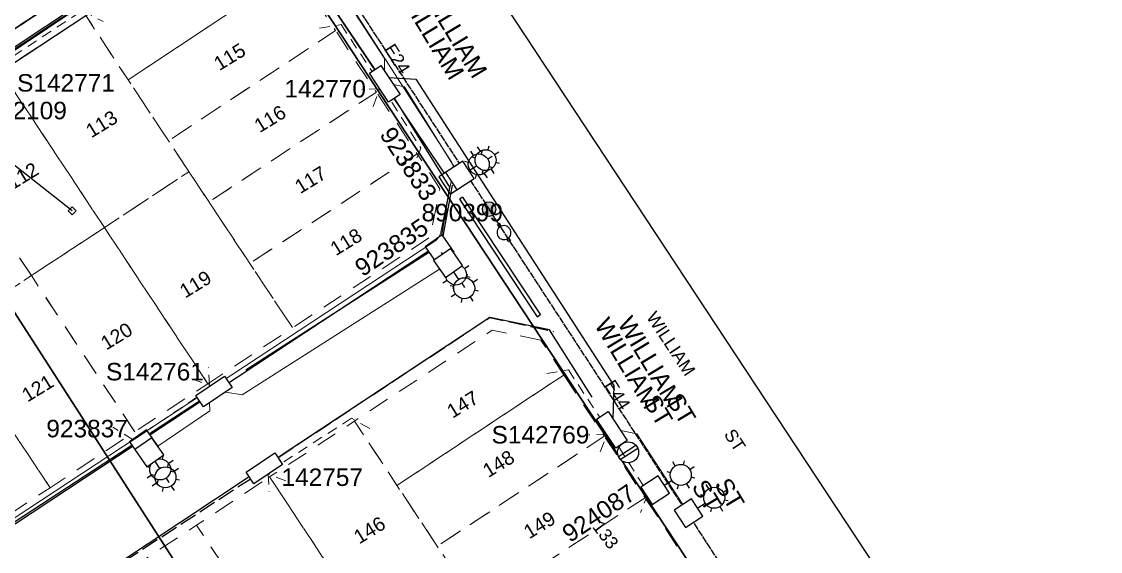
# Model space of a CAD drawing. Header units: metres. Extents: x 301970 to 303550, y 6271876 to 6273079.
# Drawn here: x 302472.1 to 302626.3, y 6272736.1 to 6272811.8 of the extents above; entities that cross this region are included whole.
import ezdxf
from ezdxf.enums import TextEntityAlignment as Align

# ---------------------------------------------------------------- set-up
doc = ezdxf.new("R2010")
doc.units = ezdxf.units.M
for name, pattern in [('Cable Exist OH', [1, 1, 0]), ('Dash', [5, 3, -2]), ('IE Trench LV', [6.5, 5, -1.5]), ('IECLdasha', [5, 3, -2])]:
    doc.linetypes.add(name, pattern=pattern)
for name, color, linetype in [('_User SL New', 7, 'Continuous'), ('_User_SL_SPonly', 7, 'Continuous'), ('Duct_SP_NEW', 7, 'Continuous'), ('Equip_LV_NEW', 7, 'Continuous'), ('Equip_SP_LV_EXT', 7, 'Continuous'), ('Mains_HV_EXT', 7, 'Continuous'), ('Mains_HV_NEW_U72', 7, 'Continuous'), ('Mains_LV_EXT', 7, 'Continuous'), ('Mains_LV_NEW_R6', 7, 'Continuous'), ('Mains_LV_NEW_T84', 7, 'Continuous'), ('Mains_SL_EXT', 7, 'Continuous'), ('Notes_HV_MISC', 7, 'Continuous'), ('Notes_LV_MISC', 7, 'Continuous'), ('Services_SP_EXT', 7, 'Continuous'), ('SupportsOH_SP_TR_HV_LV_SL_EXT', 7, 'Continuous'), ('SupportsUG_SP_LV_NEW', 7, 'Continuous'), ('Trench_SP_NEW', 7, 'Continuous')]:
    doc.layers.add(name, color=color, linetype=linetype)
doc.layers.add('Cadastre Developer_SP_NEW', color=7, linetype='Continuous', lineweight=5)
doc.layers.add('Cadastre Land Parcels_SP_EXT', color=7, linetype='Continuous', lineweight=5, transparency=0.7)
doc.layers.add('Cadastre Roads_SP_EXT', color=7, linetype='Continuous', lineweight=5, transparency=0.7)
doc.layers.add('Features_HIDE', color=1, linetype='Continuous', plot=False)
doc.styles.add('POLE_LABEL', font='arial.ttf')
doc.styles.add('RoadName', font='arial.ttf', dxfattribs={"height": 2.5})
doc.styles.add('SL_LABEL', font='arial.ttf')
doc.styles.get("Standard").update_dxf_attribs({"font": 'arial.ttf'})
doc.linetypes.add('Cable New UG', pattern='A,7,-0.25,["x",Standard,S=2,R=0,X=0.2,Y=-0.8],-2.1', length=9.35)
doc.linetypes.add('IE Trench HV', pattern='A,7,-0.2,["/",Standard,S=3,R=0,X=0.6,Y=-1.4],-2.5', length=9.7)
doc.linetypes.add('IECLROUO1', pattern='A,7,-0.7,[133,ltypeshp.shx,S=0.5,R=0,X=-0.3,Y=-0.1],-1.2', length=8.9)

# ---------------------------------------------------------------- blocks, each defined once
blk = doc.blocks.new('LV_OH_LINKS_OPEN_EXT')
for p, q in [((-0.17, 4.97), (-0.17, 5.46)), ((0.17, 4.97), (0.17, 5.46)), ((-0.17, 3), (-0.17, 2.5)), ((0.17, 3), (0.17, 2.5))]:
    blk.add_line(p, q)
blk.add_lwpolyline([(0, 2.99, 1), (0, 4.98, 1)], format="xyb", close=True)
at = {"flags": 9}
for tag, p in [('ACTUAL_STATUS', (0, 0)), ('CONSTRUCTED_VOLTAGE', (0, -0.2)), ('OPERATING_VOLTAGE', (0, -0.6)), ('ORIENTATION', (0, -0.8)), ('OWNED_BY', (0, -1)), ('STATE', (0, -1.2)), ('SWITCH_TYPE', (0, -1.4)), ('NO_PHASES', (0, -0.4)), ('USAGE', (0, -1.6)), ('LEGEND', (0, -1.8)), ('NOTES', (0, -2))]:
    blk.add_attdef(tag, text='', height=0.2, dxfattribs=at).set_placement(p, align=Align.MIDDLE_LEFT)
at = {"flags": 1}
blk.add_attdef('Z', (0, 0), '', height=0.2, dxfattribs=at)
blk = doc.blocks.new('CCP_EXT')
at = {"flags": 9}
for tag, p in [('LIFE_SUPPORT', (0, -1.6)), ('STATE', (0, -1.8)), ('NOTES', (0, -2))]:
    blk.add_attdef(tag, text='', height=0.2, dxfattribs=at).set_placement(p, align=Align.MIDDLE_LEFT)
blk.add_wipeout([(0, 0.57), (0.57, 0), (0, -0.57), (-0.57, 0)])
blk.add_lwpolyline([(-0.57, 0), (0, 0.57), (0.57, 0), (0, -0.57), (-0.57, 0)])
at = {"flags": 1}
blk.add_attdef('Z', (0, 0), '', height=0.2, dxfattribs=at)
at = {"flags": 9}
for tag, p in [('CCP_TYPE', (0, 0)), ('CONSTRUCTED_VOLTAGE', (0, -0.2)), ('OPERATING_VOLTAGE', (0, -0.6)), ('ORIENTATION', (0, -0.8)), ('OWNED_BY', (0, -1)), ('NO_PHASES', (0, -0.4)), ('USAGE', (0, -1.2)), ('LEGEND', (0, -1.4))]:
    blk.add_attdef(tag, text='', height=0.2, dxfattribs=at).set_placement(p, align=Align.MIDDLE_LEFT)
blk = doc.blocks.new('POLE_EXT')
blk.add_hatch(color=256).paths.add_polyline_path([(-1, 0, 1), (1, 0, 1)])
blk.add_lwpolyline([(-1, 0, 1), (1, 0, 1)], format="xyb", close=True)
for tag, height, flags, p in [('pNumber', 2.5, 8, (-17.84, 2.07)), ('OWNED_BY', 0.2, 9, (1.35, -0.4)), ('SPECIAL_USE', 0.2, 9, (1.35, -0.8)), ('STATE', 0.2, 9, (1.35, -1)), ('cLV', 0.2, 9, (1.35, -1.4)), ('hDepth', 0.2, 9, (1.35, -1.6)), ('PARENT', 0.2, 9, (1.35, -0.6)), ('USAGE', 0.2, 9, (1.35, -1.2)), ('hDia', 0.2, 9, (1.35, -1.8)), ('cHV', 0.2, 9, (1.35, -2)), ('LBRACKET', 0.2, 9, (1.35, -2.2)), ('LExisting', 0.2, 9, (1.35, -2.4)), ('LANTNUMBER', 0.2, 9, (1.35, -2.6)), ('LOther', 0.2, 9, (1.35, -2.8)), ('LRemove', 0.2, 9, (1.35, -3)), ('cLinedev', 0.2, 9, (1.35, -3.4)), ('pExisting', 0.2, 9, (1.35, -3.8)), ('pFooting', 0.2, 9, (1.35, -4.4)), ('pNew', 0.2, 9, (1.35, -4.6)), ('LEGEND', 0.2, 9, (1.35, -3.2)), ('LOCATION', 0.2, 9, (1.35, -3.6)), ('PFNUMBER', 0.2, 9, (1.35, -4)), ('NEWPFNUMBER', 0.2, 9, (1.35, -4.2)), ('pRelocate', 0.2, 9, (1.35, -5)), ('pRemove', 0.2, 9, (1.35, -5.2)), ('pReplace', 0.2, 9, (1.35, -5.4)), ('pStay', 0.2, 9, (1.35, -5.6)), ('pType', 0.2, 9, (1.35, -5.8)), ('cspan', 0.2, 9, (1.35, -6)), ('STREETNAME', 0.2, 9, (1.35, -6.2)), ('SUBURB', 0.2, 9, (1.35, -6.4)), ('OPERATED_BY', 0.2, 9, (1.36, -7.01)), ('NOTES', 0.2, 9, (1.35, -6.6)), ('MAINTAINED_BY', 0.2, 9, (1.36, -6.81))]:
    blk.add_attdef(tag, text='', height=height, dxfattribs=dict(flags=flags)).set_placement(p, align=Align.MIDDLE_LEFT)
at = {"style": 'POLE_LABEL'}
for tag, height, flags, p in [('ASSET_NUM', 2.5, 8, (2, 2)), ('STRUCTURE_PLANT_NUMBER', 0.2, 9, (1.35, 0.03)), ('STREET_CODE', 0.2, 9, (1.35, -0.2))]:
    blk.add_attdef(tag, text='', height=height, dxfattribs=dict(at, flags=flags)).set_placement(p, align=Align.MIDDLE_LEFT)
at = {"flags": 1}
blk.add_attdef('Z', (1.35, -7.33), '', height=0.2, dxfattribs=at)
blk = doc.blocks.new('*U58')
for tag, flags, p in [('ACTUAL_STATUS', 9, (1.5, 0)), ('CONSTRUCTED_VOLTAGE', 9, (1.5, -0.2)), ('OPERATING_VOLTAGE', 9, (1.5, -0.6)), ('ORIENTATION', 9, (1.5, -0.8)), ('STATE', 9, (1.5, -1)), ('SWITCH_TYPE', 9, (1.5, -1.2)), ('NO_PHASES', 9, (1.5, -0.4)), ('USAGE', 9, (1.5, -1.4)), ('NOTES', 9, (1.5, -1.6)), ('OWNED_BY', 9, (1.5, -1.8)), ('OPERATED_BY', 9, (1.5, -2)), ('TYPE', 9, (1.5, -2.6)), ('Z', 1, (1.5, -2.8)), ('MAINTAINED_BY', 9, (1.5, -2.2)), ('NUMBER_OF_PHASES', 9, (1.5, -2.4))]:
    blk.add_attdef(tag, text='', height=0.2, dxfattribs=dict(flags=flags)).set_placement(p, align=Align.MIDDLE_LEFT)
blk.add_wipeout([(-2.19, -2.19), (-2.37, -2.2), (-2.56, -2.24), (-2.73, -2.3), (-2.9, -2.38), (-3.06, -2.49), (-3.2, -2.61), (-3.33, -2.75), (-3.44, -2.9), (-3.52, -3.07), (-3.59, -3.24), (-3.63, -3.42), (-3.65, -3.61), (-3.65, -3.8), (-3.63, -3.98), (-3.58, -4.17), (-3.5, -4.34), (-3.41, -4.5), (-3.3, -4.65), (-3.17, -4.79), (-3.02, -4.9), (-2.86, -5), (-2.69, -5.08), (-2.51, -5.13), (-2.33, -5.17), (-2.14, -5.18), (-1.95, -5.16), (-1.77, -5.12), (-1.59, -5.06), (-1.42, -4.98), (-1.27, -4.88), (-1.12, -4.76), (-1, -4.62), (-0.89, -4.46), (-0.8, -4.3), (-0.73, -4.12), (-0.69, -3.94), (-0.67, -3.75), (-0.67, -3.57), (-0.7, -3.38), (-0.75, -3.2), (-0.82, -3.03), (-0.91, -2.86), (-1.03, -2.71), (-1.16, -2.58), (-1.3, -2.46), (-1.46, -2.36), (-1.63, -2.29), (-1.81, -2.23), (-2, -2.2)])
for p, q in [((-3.37, -4.57), (-1.31, -2.45)), ((-3.01, -4.92), (-0.95, -2.79))]:
    blk.add_line(p, q)
blk.add_circle((-2.16, -3.68), 1.5)
blk = doc.blocks.new('*U133')
for p, q in [((0, 0), (-1.27, -1.91)), ((0, 0), (0, 0)), ((-2.5, -1.14), (-2.39, -1.69)), ((-3.35, -2.33), (-3.97, -1.91)), ((-0.07, -2.75), (-0.63, -2.86)), ((-4.12, -3.57), (-3.57, -3.46)), ((-2.93, -4.41), (-3.34, -5.03)), ((-0.22, -4.4), (-0.85, -3.99)), ((-1.69, -5.18), (-1.8, -4.63))]:
    blk.add_line(p, q)
blk.add_circle((-2.1, -3.16), 1.5)
at = {"style": 'SL_LABEL'}
for tag, height, flags, p in [('ASSET_NUM', 2.5, 8, (2, 2)), ('STREET_CODE', 0.2, 9, (0, -0.2))]:
    blk.add_attdef(tag, text='', height=height, dxfattribs=dict(at, flags=flags)).set_placement(p, align=Align.MIDDLE_LEFT)
for tag, p, flags in [('Z', (0, 0), 1), ('OPERATED_BY', (0, -9.61), 9)]:
    blk.add_attdef(tag, p, '', height=0.2, dxfattribs=dict(flags=flags))
for tag, height, flags, p in [('CONSTRUCTED_VOLTAGE', 0.2, 9, (0, -0.4)), ('CONTROL_TYPE', 0.2, 9, (0, -0.6)), ('OPERATING_VOLTAGE', 0.2, 9, (0, -1.4)), ('ORIENTATION', 0.2, 9, (0, -1.6)), ('LANTERN_PURPOSE', 0.2, 9, (0, -0.8)), ('LANTERN_TYPE', 0.2, 9, (0, -1)), ('NO_PHASES', 0.2, 9, (0, -1.2)), ('OWNED_BY', 0.2, 9, (0, -1.8)), ('STATE', 0.2, 9, (0, -2)), ('CEXIST', 0.2, 9, (0, -2.4)), ('CNEW', 0.2, 9, (0, -2.6)), ('CNUMBER', 0.2, 9, (0, -2.8)), ('CREMOVE', 0.2, 9, (0, -3)), ('USAGE', 0.2, 9, (0, -2.2)), ('LNUMBER', 2.5, 8, (1.2, -2.8)), ('CREPLACE', 0.2, 9, (0, -3.2)), ('LKINGHEIGHT', 0.2, 9, (0, -3.4)), ('LBRACKET', 0.2, 9, (0, -3.6)), ('LBRACKETVOCAB', 0.2, 9, (0, -3.8)), ('LCATEGORY', 0.2, 9, (0, -4)), ('LCHARGE1', 0.2, 9, (0, -4.2)), ('LCHARGE1PERCENT', 0.2, 9, (0, -4.4)), ('LCHARGE2', 0.2, 9, (0, -4.6)), ('LCHARGE2PERCENT', 0.2, 9, (0, -4.8)), ('LCHARGE3', 0.2, 9, (0, -5)), ('LCHARGE3PERCENT', 0.2, 9, (0, -5.2)), ('LEXIST', 0.2, 9, (0, -5.4)), ('LLAMP', 0.2, 9, (0, -5.6)), ('LLAMPVOCAB', 0.2, 9, (0, -5.8)), ('LMAST', 0.2, 9, (0, -6)), ('LMASTVOCAB', 0.2, 9, (0, -6.2)), ('LNEW', 0.2, 9, (0, -6.4)), ('LANTNUMBER', 0.2, 9, (0, -6.6)), ('LOUTREACH', 0.2, 9, (0, -7)), ('LOUTREACHVOCAB', 0.2, 9, (0, -7.2)), ('LRATECODE', 0.2, 9, (0, -7.4)), ('LREMOVE', 0.2, 9, (0, -7.6)), ('LREPLACE', 0.2, 9, (0, -7.8)), ('SUBURB', 0.2, 9, (0, -8.6)), ('STREETNAME', 0.2, 9, (0, -8.8)), ('LTYPE', 0.2, 9, (0, -8)), ('LTYPEVOCAB', 0.2, 9, (0, -8.2)), ('LEGEND', 0.2, 9, (0, -8.4)), ('LOCATION', 0.2, 9, (0, -9)), ('NOTES', 0.2, 9, (0, -9.2)), ('MAINTAINED_BY', 0.2, 9, (0, -9.86))]:
    blk.add_attdef(tag, text='', height=height, dxfattribs=dict(flags=flags)).set_placement(p, align=Align.MIDDLE_LEFT)
blk = doc.blocks.new('*U69')
blk.add_wipeout([(0.9, 3.56), (3.63, -0.57), (1.98, -1.66), (-0.75, 2.47)])
at = {"lineweight": -3}
blk.add_lwpolyline([(0.9, 3.56), (3.63, -0.57), (1.98, -1.66), (-0.75, 2.47)], close=True, dxfattribs=at)
for tag, height, flags, p in [('ASSET_NUM', 2.5, 8, (2, 4)), ('STREET_CODE', 0.2, 9, (1.5, 2)), ('OWNED_BY', 0.2, 9, (1.5, 1.8)), ('OPERATED_BY', 0.2, 9, (1.5, 1.6)), ('STATE', 0.2, 9, (1.5, 1.2)), ('SUPPORT_TYPE', 0.2, 9, (1.5, 1)), ('SUBURB', 0.2, 9, (1.5, 0.2)), ('STREETNAME', 0.2, 9, (1.5, 0)), ('MAINTAINED_BY', 0.2, 9, (1.5, 1.4)), ('USAGE', 0.2, 9, (1.5, 0.8)), ('LEGEND', 0.2, 9, (1.5, 0.6)), ('PARENT', 0.2, 9, (1.5, 0.4)), ('Z', 0.2, 1, (1.5, -0.6)), ('LOCATION', 0.2, 9, (1.5, -0.2)), ('NOTES', 0.2, 9, (1.5, -0.4))]:
    blk.add_attdef(tag, text='', height=height, dxfattribs=dict(flags=flags)).set_placement(p, align=Align.MIDDLE_LEFT)
blk = doc.blocks.new('COLUMN_NEW')
for tag, flags, p in [('Z', 1, (1.5, -2.8)), ('NOTES', 9, (1.5, -2.4)), ('LABEL_ALIGNMENT', 9, (1.5, -2.6))]:
    blk.add_attdef(tag, text='', height=0.2, dxfattribs=dict(flags=flags)).set_placement(p, align=Align.MIDDLE_LEFT)
blk.add_wipeout([(-1.485, -1.485), (1.485, -1.485), (1.485, 1.485), (-1.485, 1.485)])
at = {"lineweight": -3}
blk.add_lwpolyline([(-1.485, -1.485), (1.485, -1.485), (1.485, 1.485), (-1.485, 1.485)], close=True, dxfattribs=at)
for tag, height, flags, p in [('ASSET_NUM', 2.5, 8, (2, 2)), ('STREET_CODE', 0.2, 9, (1.5, 0)), ('OWNED_BY', 0.2, 9, (1.5, -0.4)), ('OPERATED_BY', 0.2, 9, (1.5, -0.6)), ('STATE', 0.2, 9, (1.5, -1)), ('COLUMN_TYPE', 0.2, 9, (1.5, -0.2)), ('USAGE', 0.2, 9, (1.5, -1.2)), ('MAINTAINED_BY', 0.2, 9, (1.5, -0.8)), ('LEGEND', 0.2, 9, (1.5, -1.4)), ('PARENT', 0.2, 9, (1.5, -1.6)), ('SUBURB', 0.2, 9, (1.5, -1.8)), ('STREETNAME', 0.2, 9, (1.5, -2)), ('LOCATION', 0.2, 9, (1.5, -2.2))]:
    blk.add_attdef(tag, text='', height=height, dxfattribs=dict(flags=flags)).set_placement(p, align=Align.MIDDLE_LEFT)
at = {"style": 'POLE_LABEL', "flags": 9}
blk.add_attdef('STRUCTURE_PLANT_NUMBER', text='', height=0.2, dxfattribs=at).set_placement((1.5, 0.242), align=Align.MIDDLE_LEFT)
blk = doc.blocks.new('*U68')
for tag, height, flags, p in [('ASSET_NUM', 2.5, 8, (2, 4)), ('STREET_CODE', 0.2, 9, (1.5, 2)), ('OWNED_BY', 0.2, 9, (1.5, 1.8)), ('OPERATED_BY', 0.2, 9, (1.5, 1.6))]:
    blk.add_attdef(tag, text='', height=height, dxfattribs=dict(flags=flags)).set_placement(p, align=Align.MIDDLE_LEFT)
blk.add_wipeout([(3.73, -1.12), (-0.39, -3.87), (-1.49, -2.22), (2.62, 0.53)])
at = {"lineweight": -3}
blk.add_lwpolyline([(3.73, -1.12), (-0.39, -3.87), (-1.49, -2.22), (2.62, 0.53)], close=True, dxfattribs=at)
for tag, flags, p in [('STATE', 9, (1.5, 1.2)), ('SUPPORT_TYPE', 9, (1.5, 1)), ('SUBURB', 9, (1.5, 0.2)), ('STREETNAME', 9, (1.5, 0)), ('MAINTAINED_BY', 9, (1.5, 1.4)), ('USAGE', 9, (1.5, 0.8)), ('LEGEND', 9, (1.5, 0.6)), ('PARENT', 9, (1.5, 0.4)), ('Z', 1, (1.5, -0.6)), ('LOCATION', 9, (1.5, -0.2)), ('NOTES', 9, (1.5, -0.4))]:
    blk.add_attdef(tag, text='', height=0.2, dxfattribs=dict(flags=flags)).set_placement(p, align=Align.MIDDLE_LEFT)

msp = doc.modelspace()

# ---------------------------------------------------------------- linework, layer by layer
at = {"layer": 'Cadastre Developer_SP_NEW', "linetype": 'IECLdasha', "flags": 128}
for points in [[(302507.94, 6272824.27), (302501, 6272825.69), (302481.3, 6272812.69), (302487.37, 6272803.49), (302511.24, 6272819.29), (302507.94, 6272824.27)], [(302511.22, 6272819.28), (302487.37, 6272803.49), (302493.11, 6272794.78), (302517.01, 6272810.53), (302511.22, 6272819.28)], [(302517.01, 6272810.53), (302493.11, 6272794.78), (302498.9, 6272786.04), (302522.83, 6272801.73), (302517.01, 6272810.53)], [(302461.42, 6272767.5), (302446.64, 6272789.83), (302458.76, 6272797.82), (302473.53, 6272775.49), (302461.42, 6272767.5)], [(302528.66, 6272792.92), (302504.74, 6272777.24), (302510.86, 6272768.03), (302530.49, 6272780.98), (302531.91, 6272787.9), (302528.66, 6272792.92)], [(302498.75, 6272760.04), (302483.97, 6272782.37), (302496.05, 6272790.34), (302510.86, 6272768.03), (302498.75, 6272760.04)], [(302488.31, 6272753.16), (302473.53, 6272775.49), (302483.97, 6272782.37), (302498.75, 6272760.04), (302488.31, 6272753.16)], [(302476.2, 6272745.17), (302461.42, 6272767.5), (302473.53, 6272775.49), (302488.31, 6272753.16), (302476.2, 6272745.17)], [(302465.76, 6272738.29), (302450.99, 6272760.62), (302461.42, 6272767.5), (302476.2, 6272745.17), (302465.76, 6272738.29)], [(302546.32, 6272766.27), (302539.39, 6272767.68), (302519.69, 6272754.69), (302525.77, 6272745.49), (302549.62, 6272761.28), (302546.32, 6272766.27)], [(302549.61, 6272761.28), (302525.77, 6272745.49), (302531.53, 6272736.8), (302555.4, 6272752.53), (302549.61, 6272761.28)], [(302522.35, 6272724.37), (302507.58, 6272746.7), (302519.69, 6272754.69), (302534.47, 6272732.36), (302522.35, 6272724.37)], [(302511.92, 6272717.49), (302497.14, 6272739.82), (302507.58, 6272746.7), (302522.35, 6272724.37), (302511.92, 6272717.49)], [(302499.81, 6272709.5), (302485.03, 6272731.83), (302497.14, 6272739.82), (302511.92, 6272717.49), (302499.81, 6272709.5)]]:
    msp.add_lwpolyline(points, dxfattribs=at)
at = {"layer": 'Cadastre Land Parcels_SP_EXT', "linetype": 'Continuous'}
msp.add_lwpolyline([(302634.52, 6272672.64), (302702.29, 6272717.13), (302681.73, 6272748.3), (302591.64, 6272884.88), (302524.04, 6272840.33), (302634.52, 6272672.64)], close=True, dxfattribs=at)
at = {"layer": 'Duct_SP_NEW'}
for p in [(302545.83, 6272769.59), (302546.26, 6272769.88)]:
    msp.add_line(p, (302546.05, 6272769.73), dxfattribs=at)
at = {"layer": 'Features_HIDE', "linetype": 'Continuous'}
for points in [[(302634.52, 6272672.64), (302524.04, 6272840.33), (302513.56, 6272833.74), (302505.52, 6272828.68), (302616.26, 6272660.46), (302650.04, 6272609.08), (302683.55, 6272558.16), (302716.95, 6272507.45), (302751.13, 6272455.51), (302784.25, 6272405.24), (302808.33, 6272368.74), (302818.03, 6272354.04), (302826.11, 6272359.19), (302836.58, 6272365.86), (302833.73, 6272370.19), (302812.26, 6272402.83), (302767.29, 6272471.09), (302723.48, 6272537.57), (302679.66, 6272604.11), (302634.52, 6272672.64)], [(302616.26, 6272660.46), (302505.52, 6272828.68), (302454.98, 6272795.31), (302563.91, 6272625.9), (302616.26, 6272660.46)], [(302563.91, 6272625.9), (302454.98, 6272795.31), (302404.23, 6272761.82), (302515.88, 6272594.14), (302563.91, 6272625.9)]]:
    msp.add_lwpolyline(points, close=True, dxfattribs=at)
at = {"layer": 'Features_HIDE', "linetype": 'Cable Exist OH'}
msp.add_lwpolyline([(302572.42, 6272733.66), (302538.93, 6272785.01)], dxfattribs=at)
at = {"layer": 'Mains_LV_EXT', "linetype": 'Cable Exist OH'}
for points in [[(302506.77, 6272834.31), (302446.3, 6272794.38)], [(302506.77, 6272834.31), (302538.93, 6272785.01)]]:
    msp.add_lwpolyline(points, dxfattribs=at)
at = {"layer": 'Mains_LV_NEW_R6', "linetype": 'IECLROUO1', "lineweight": 0, "ltscale": 0.5, "flags": 128}
msp.add_lwpolyline([(302511.92, 6272825.06), (302524, 6272806.52), (302523.99, 6272804.76)], dxfattribs=at)
at = {"layer": 'Mains_LV_NEW_T84', "linetype": 'Cable New UG', "ltscale": 0.5, "flags": 128}
for points in [[(302522.65, 6272804.99), (302507.24, 6272827.89), (302502.27, 6272828.62), (302470.54, 6272807.32)], [(302524.6, 6272803.84), (302528.47, 6272803.58), (302556.74, 6272759.77), (302556.64, 6272755.03)], [(302553.65, 6272758.11), (302547.58, 6272767.76), (302539.02, 6272769.51), (302508.79, 6272749.49)], [(302497.57, 6272757.53), (302468.61, 6272738.61)], [(302504.67, 6272746.74), (302475.79, 6272727.55)]]:
    msp.add_lwpolyline(points, dxfattribs=at)
at = {"layer": 'Trench_SP_NEW', "linetype": 'IE Trench HV', "ltscale": 0.5, "flags": 128}
msp.add_lwpolyline([(302533.7, 6272788.42), (302505.82, 6272830)], dxfattribs=at)
at = {"layer": 'Trench_SP_NEW', "color": 170, "linetype": 'Dash', "lineweight": 9, "ltscale": 0.5}
for points in [[(302458.57, 6272795.62), (302458.39, 6272798.43), (302468.83, 6272805.5), (302480.84, 6272813.41), (302483.8, 6272811.81)], [(302522.35, 6272799.69), (302523.32, 6272802.21), (302520.77, 6272802.09)], [(302496.46, 6272760.74), (302498.99, 6272759.81), (302498.84, 6272762.36)], [(302497.19, 6272758.09), (302488.08, 6272752.01), (302485.17, 6272753.82)], [(302521.89, 6272753.65), (302519.26, 6272755.09), (302507.31, 6272747.37)], [(302554.83, 6272750.31), (302555.81, 6272752.83), (302553.26, 6272752.72)], [(302509.9, 6272746.16), (302507.37, 6272747.11), (302507.51, 6272744.56)]]:
    msp.add_lwpolyline(points, dxfattribs=at)
at = {"layer": 'Trench_SP_NEW', "linetype": 'IE Trench LV', "ltscale": 0.5, "flags": 128}
for points in [[(302508.79, 6272749.49), (302539.02, 6272769.51), (302548.15, 6272767.51)], [(302475.83, 6272727.49), (302504.78, 6272746.41)]]:
    msp.add_lwpolyline(points, dxfattribs=at)

# ---------------------------------------------------------------- block references
at = {"layer": '_User SL New', "rotation": 155.4789977536359}
msp.add_blockref('*U133', (302567.88, 6272741.73), dxfattribs=at)
at = {"layer": '_User_SL_SPonly', "linetype": 'IE Trench HV', "rotation": 155.4789977536359}
msp.add_blockref('*U133', (302563.11, 6272744.99), dxfattribs=at)
at = {"layer": 'Equip_SP_LV_EXT', "rotation": 212.3485944690811}
msp.add_blockref('LV_OH_LINKS_OPEN_EXT', (302538.93, 6272785.01), dxfattribs=at)
at = {"layer": 'SupportsOH_SP_TR_HV_LV_SL_EXT'}
ref = msp.add_blockref('POLE_EXT', (302464.95, 6272796.35), dxfattribs=at)
ref.add_attrib('ASSET_NUM', '262109', dxfattribs={"layer": '0', "height": 2.5, "style": 'POLE_LABEL'}).set_placement((302466.95, 6272797.1), align=Align.BOTTOM_LEFT)
ref = msp.add_blockref('POLE_EXT', (302538.93, 6272785.01), dxfattribs=at)
ref.add_attrib('ASSET_NUM', '890399', dxfattribs={"layer": '0', "height": 2.5, "style": 'POLE_LABEL'}).set_placement((302540.93, 6272785.76), align=Align.TOP_RIGHT)

# ---------------------------------------------------------------- texts
at = {"layer": 'Cadastre Developer_SP_NEW'}
for s, p in [('115', (302502.38, 6272805.94)), ('116', (302508.15, 6272797.07)), ('113', (302484.09, 6272796.33)), ('112', (302472.81, 6272788.9)), ('117', (302513.94, 6272788.35)), ('118', (302519.02, 6272779.47)), ('119', (302497.5, 6272773.42)), ('120', (302486.22, 6272765.99)), ('121', (302474.95, 6272758.55)), ('147', (302535.69, 6272756.23)), ('148', (302540.81, 6272747.75)), ('149', (302546.66, 6272738.99)), ('146', (302522.37, 6272738.26))]:
    msp.add_text(s, height=2, rotation=31.4973, dxfattribs=at).set_placement(p, align=Align.CENTER)
at = {"layer": 'Cadastre Land Parcels_SP_EXT'}
msp.add_text('133', height=1.8, rotation=306.9585, dxfattribs=at).set_placement((302553.61, 6272739.56))
at = {"layer": 'Cadastre Roads_SP_EXT'}
msp.add_text('WILLIAM              ST', height=1.8, rotation=303.4911, dxfattribs=at).set_placement((302561.32, 6272769.58))
at = {"layer": 'Mains_LV_EXT'}
for s, p in [('E24', (302523.87, 6272807.9)), ('E44', (302555.33, 6272759.85))]:
    msp.add_text(s, height=1.8, rotation=302.3847, dxfattribs=at).set_placement(p)

# ---------------------------------------------------------------- next in the draw order: block references
at = {"layer": 'Services_SP_EXT'}
msp.add_blockref('CCP_EXT', (302479.34, 6272784.75), dxfattribs=at)

# ---------------------------------------------------------------- next in the draw order: linework, layer by layer
at = {"layer": 'Cadastre Developer_SP_NEW', "linetype": 'IECLdasha', "flags": 128}
for points in [[(302483.97, 6272782.37), (302469.19, 6272804.7), (302481.3, 6272812.69), (302496.05, 6272790.34), (302483.97, 6272782.37)], [(302473.53, 6272775.49), (302458.76, 6272797.82), (302469.19, 6272804.7), (302483.97, 6272782.37), (302473.53, 6272775.49)]]:
    msp.add_lwpolyline(points, dxfattribs=at)
at = {"layer": 'Cadastre Roads_SP_EXT', "linetype": 'Continuous'}
msp.add_lwpolyline([(302353.23, 6272728.13), (302404.23, 6272761.82), (302454.98, 6272795.31), (302505.52, 6272828.68), (302499.63, 6272837.97), (302494.41, 6272846.2), (302487.98, 6272841.93), (302481.66, 6272837.83), (302473.89, 6272832.74), (302466.58, 6272827.86), (302458.62, 6272822.58), (302451.39, 6272817.83), (302442.99, 6272812.3), (302436.16, 6272807.78), (302428.26, 6272802.53), (302420.83, 6272797.59), (302412.98, 6272792.36), (302405.45, 6272787.35), (302398.26, 6272782.61), (302390.42, 6272777.45)], dxfattribs=at)
at = {"layer": 'Mains_HV_EXT', "linetype": 'Cable Exist OH'}
msp.add_lwpolyline([(302266.57, 6272675.91), (302506.77, 6272834.31), (302555.1, 6272865.6), (302749.69, 6272993.92)], dxfattribs=at)
at = {"layer": 'Mains_SL_EXT', "linetype": 'Cable Exist OH'}
msp.add_lwpolyline([(302376.24, 6272748.14), (302446.3, 6272794.38), (302506.77, 6272834.31)], dxfattribs=at)
at = {"layer": 'Services_SP_EXT'}
msp.add_lwpolyline([(302479.34, 6272784.75), (302464.68, 6272796.27), (302447.38, 6272795.19)], dxfattribs=at)
at = {"layer": 'Trench_SP_NEW', "linetype": 'IE Trench HV', "ltscale": 0.5, "flags": 128}
msp.add_lwpolyline([(302309.58, 6272700.85), (302311.64, 6272702.4), (302502.89, 6272829.32), (302502.89, 6272829.32)], dxfattribs=at)

# ---------------------------------------------------------------- next in the draw order: block references
at = {"layer": '_User_SL_SPonly'}
ref = msp.add_blockref('COLUMN_NEW', (302533.8, 6272789.19), dxfattribs=dict(at, rotation=303.1180273986789))
ref.add_attrib('ASSET_NUM', '923833', dxfattribs={"layer": '0', "height": 2.5, "rotation": 303.118}).set_placement((302524.25, 6272796.37), align=Align.MIDDLE_LEFT)
at = {"layer": 'Equip_LV_NEW', "linetype": 'Cable New UG', "rotation": 346.6967756096443}
msp.add_blockref('*U58', (302561.75, 6272753.31), dxfattribs=at)

# ---------------------------------------------------------------- next in the draw order: linework, layer by layer
at = {"layer": 'Cadastre Developer_SP_NEW', "linetype": 'IECLdasha', "flags": 128}
msp.add_lwpolyline([(302555.4, 6272752.53), (302531.53, 6272736.8), (302537.31, 6272728.06), (302561.22, 6272743.72), (302555.4, 6272752.53)], dxfattribs=at)
at = {"layer": 'Duct_SP_NEW'}
for p, q in [((302534.69, 6272786.41), (302534.9, 6272786.55)), ((302535.12, 6272786.69), (302534.9, 6272786.55)), ((302535.12, 6272786.69), (302546.26, 6272769.88))]:
    msp.add_line(p, q, dxfattribs=at)
at = {"layer": 'Mains_LV_NEW_R6', "linetype": 'IECLROUO1', "lineweight": 0, "ltscale": 0.5, "flags": 128}
msp.add_lwpolyline([(302566.63, 6272742.78), (302560.03, 6272752.85), (302557.75, 6272753.33)], dxfattribs=at)
at = {"layer": 'Mains_LV_NEW_T84', "linetype": 'Cable New UG', "ltscale": 0.5, "flags": 128}
msp.add_lwpolyline([(302525.38, 6272800.86), (302533.29, 6272788.16), (302531.89, 6272779.78), (302504.19, 6272761.98)], dxfattribs=at)
at = {"layer": 'Trench_SP_NEW', "color": 170, "linetype": 'Dash', "lineweight": 9, "ltscale": 0.5}
for points in [[(302514.71, 6272810.89), (302517.8, 6272811.38), (302523.71, 6272802.4), (302529.19, 6272793.72), (302528.08, 6272790.97)], [(302547.2, 6272761.52), (302550.29, 6272762), (302556.19, 6272753.03), (302561.68, 6272744.35), (302560.57, 6272741.6)]]:
    msp.add_lwpolyline(points, dxfattribs=at)
at = {"layer": 'Trench_SP_NEW', "linetype": 'IE Trench HV', "ltscale": 0.5, "flags": 128}
msp.add_lwpolyline([(302361.77, 6272667.64), (302361.77, 6272667.64), (302361.77, 6272667.64), (302361.77, 6272667.64), (302361.77, 6272667.64), (302361.77, 6272667.64), (302385.86, 6272683.66), (302532.24, 6272780.33), (302533.7, 6272788.42)], dxfattribs=at)

# ---------------------------------------------------------------- next in the draw order: block references
at = {"layer": '_User SL New', "rotation": 155.4789977536359}
msp.add_blockref('*U133', (302535.21, 6272790), dxfattribs=at)
at = {"layer": '_User_SL_SPonly', "linetype": 'IE Trench HV', "rotation": 155.4789977536359}
msp.add_blockref('*U133', (302534.24, 6272789.39), dxfattribs=at)

# ---------------------------------------------------------------- next in the draw order: texts
at = {"layer": 'Notes_HV_MISC', "lineweight": 0, "style": 'RoadName'}
msp.add_text('WILLIAM             ST', height=2.5, rotation=301.0127, dxfattribs=at).set_placement((302563.08, 6272755.63), align=Align.MIDDLE_CENTER)

# ---------------------------------------------------------------- next in the draw order: block references
at = {"layer": '_User SL New', "rotation": 303.1180273986789}
msp.add_blockref('COLUMN_NEW', (302567.44, 6272741.53), dxfattribs=at)
at = {"layer": '_User_SL_SPonly'}
ref = msp.add_blockref('COLUMN_NEW', (302531.88, 6272779.24), dxfattribs=dict(at, rotation=214.8753977977148))
ref.add_attrib('ASSET_NUM', '923835', dxfattribs={"layer": '0', "height": 2.5, "rotation": 34}).set_placement((302520.15, 6272776.29), align=Align.MIDDLE_LEFT)
ref = msp.add_blockref('COLUMN_NEW', (302489.63, 6272751.38), dxfattribs=dict(at, rotation=214.8753977977148))
ref.add_attrib('ASSET_NUM', '923837', dxfattribs={"layer": '0', "height": 2.5}).set_placement((302475.67, 6272753.62), align=Align.MIDDLE_LEFT)

# ---------------------------------------------------------------- next in the draw order: linework, layer by layer
at = {"layer": 'Cadastre Developer_SP_NEW', "linetype": 'IECLdasha', "flags": 128}
for points in [[(302522.83, 6272801.73), (302498.9, 6272786.04), (302504.74, 6272777.24), (302528.66, 6272792.92), (302522.83, 6272801.73)], [(302561.22, 6272743.72), (302537.31, 6272728.06), (302543.14, 6272719.25), (302567.04, 6272734.92), (302561.22, 6272743.72)]]:
    msp.add_lwpolyline(points, dxfattribs=at)
at = {"layer": 'Duct_SP_NEW'}
msp.add_line((302534.69, 6272786.41), (302545.83, 6272769.59), dxfattribs=at)
at = {"layer": 'Mains_HV_NEW_U72', "linetype": 'Cable New UG', "lineweight": 0, "flags": 128}
msp.add_lwpolyline([(302367.18, 6272687.65), (302374.25, 6272677.02), (302531.17, 6272780.42, 0.199362), (302532.03, 6272781.69), (302533.8, 6272790.35, 0.195448), (302533.52, 6272791.83), (302510.29, 6272828, -0.410235), (302510.87, 6272830.75), (302552.76, 6272858.46, 0.199217), (302553.61, 6272859.73), (302554.79, 6272865.54)], format="xyb", dxfattribs=at)
msp.add_lwpolyline([(302296.99, 6272695.67), (302301.83, 6272695.5), (302521.77, 6272841.56), (302523.11, 6272844.89)], dxfattribs=at)
at = {"layer": 'Mains_LV_NEW_R6', "linetype": 'IECLROUO1', "lineweight": 0, "ltscale": 0.5, "flags": 128}
msp.add_lwpolyline([(302531.87, 6272776.44), (302503.63, 6272758.46), (302501.3, 6272758.85)], dxfattribs=at)

# ---------------------------------------------------------------- next in the draw order: block references
at = {"layer": '_User SL New', "linetype": 'IE Trench HV', "rotation": 67.23636815267179}
for p in [(302533.29, 6272776.85), (302490.58, 6272749.81)]:
    msp.add_blockref('*U133', p, dxfattribs=at)
at = {"layer": '_User_SL_SPonly', "rotation": 67.23636815267179}
msp.add_blockref('*U133', (302532.09, 6272778.81), dxfattribs=at)
at = {"layer": '_User_SL_SPonly', "linetype": 'IE Trench HV', "rotation": 67.23636815267179}
msp.add_blockref('*U133', (302489.84, 6272750.94), dxfattribs=at)

# ---------------------------------------------------------------- next in the draw order: texts
at = {"layer": 'Notes_LV_MISC', "lineweight": 0, "style": 'RoadName'}
msp.add_text('WILLIAM                                                       ST', height=2.5, rotation=301.0127, dxfattribs=at).set_placement((302545.63, 6272785.25), align=Align.MIDDLE_CENTER)

# ---------------------------------------------------------------- next in the draw order: block references
at = {"layer": '_User SL New'}
for p, rotation in [((302534.77, 6272789.8), 303.1180273986789), ((302533.08, 6272777.29), 214.8753977977148), ((302490.38, 6272750.24), 214.8753977977148)]:
    msp.add_blockref('COLUMN_NEW', p, dxfattribs=dict(at, rotation=rotation))
at = {"layer": '_User_SL_SPonly'}
ref = msp.add_blockref('COLUMN_NEW', (302562.67, 6272744.8), dxfattribs=dict(at, rotation=303.1180273986789))
ref.add_attrib('ASSET_NUM', '924087', dxfattribs={"layer": '0', "height": 2.5, "rotation": 34}).set_placement((302549.78, 6272738.27), align=Align.MIDDLE_LEFT)
at = {"layer": 'SupportsUG_SP_LV_NEW'}
ref = msp.add_blockref('*U68', (302467.36, 6272807.61), dxfattribs=at)
ref.add_attrib('ASSET_NUM', 'S142771', dxfattribs={"layer": '0', "height": 2.5}).set_placement((302471.49, 6272803.06), align=Align.MIDDLE_LEFT)
ref = msp.add_blockref('*U68', (302505.7, 6272749.6), dxfattribs=at)
ref.add_attrib('ASSET_NUM', '142757', dxfattribs={"layer": '0', "height": 2.5}).set_placement((302509.27, 6272746.67), align=Align.MIDDLE_LEFT)

# ---------------------------------------------------------------- next in the draw order: linework, layer by layer
at = {"layer": 'Mains_LV_NEW_R6', "linetype": 'IECLROUO1', "lineweight": 0, "ltscale": 0.5, "flags": 128}
for points in [[(302533.96, 6272791.04), (302526.83, 6272802.51), (302525.28, 6272802.81)], [(302498.97, 6272757.28), (302499.05, 6272756.18), (302491.59, 6272751.09)]]:
    msp.add_lwpolyline(points, dxfattribs=at)

# ---------------------------------------------------------------- next in the draw order: texts
at = {"layer": 'Notes_HV_MISC', "lineweight": 0, "style": 'RoadName'}
msp.add_text('WILLIAM             ST', height=2.5, rotation=301.0127, dxfattribs=at).set_placement((302566.38, 6272755.86), align=Align.MIDDLE_CENTER)
at = {"layer": 'Notes_LV_MISC', "lineweight": 0, "style": 'RoadName'}
msp.add_text('WILLIAM                                                       ST', height=2.5, rotation=301.0127, dxfattribs=at).set_placement((302548.93, 6272785.48), align=Align.MIDDLE_CENTER)

# ---------------------------------------------------------------- next in the draw order: block references
at = {"layer": 'SupportsUG_SP_LV_NEW'}
ref = msp.add_blockref('*U69', (302522.58, 6272801.97), dxfattribs=at)
ref.add_attrib('ASSET_NUM', '142770', dxfattribs={"layer": '0', "height": 2.5}).set_placement((302509.69, 6272802.22), align=Align.MIDDLE_LEFT)
ref = msp.add_blockref('*U68', (302500.75, 6272757.25), dxfattribs=dict(at, rotation=180.245339551588))
ref.add_attrib('ASSET_NUM', 'S142761', dxfattribs={"layer": '0', "height": 2.5}).set_placement((302484.2, 6272761.76), align=Align.MIDDLE_LEFT)
ref = msp.add_blockref('*U69', (302555.05, 6272752.5), dxfattribs=at)
ref.add_attrib('ASSET_NUM', 'S142769', dxfattribs={"layer": '0', "height": 2.5}).set_placement((302539.29, 6272752.74), align=Align.MIDDLE_LEFT)

doc.saveas('drawing.dxf')
